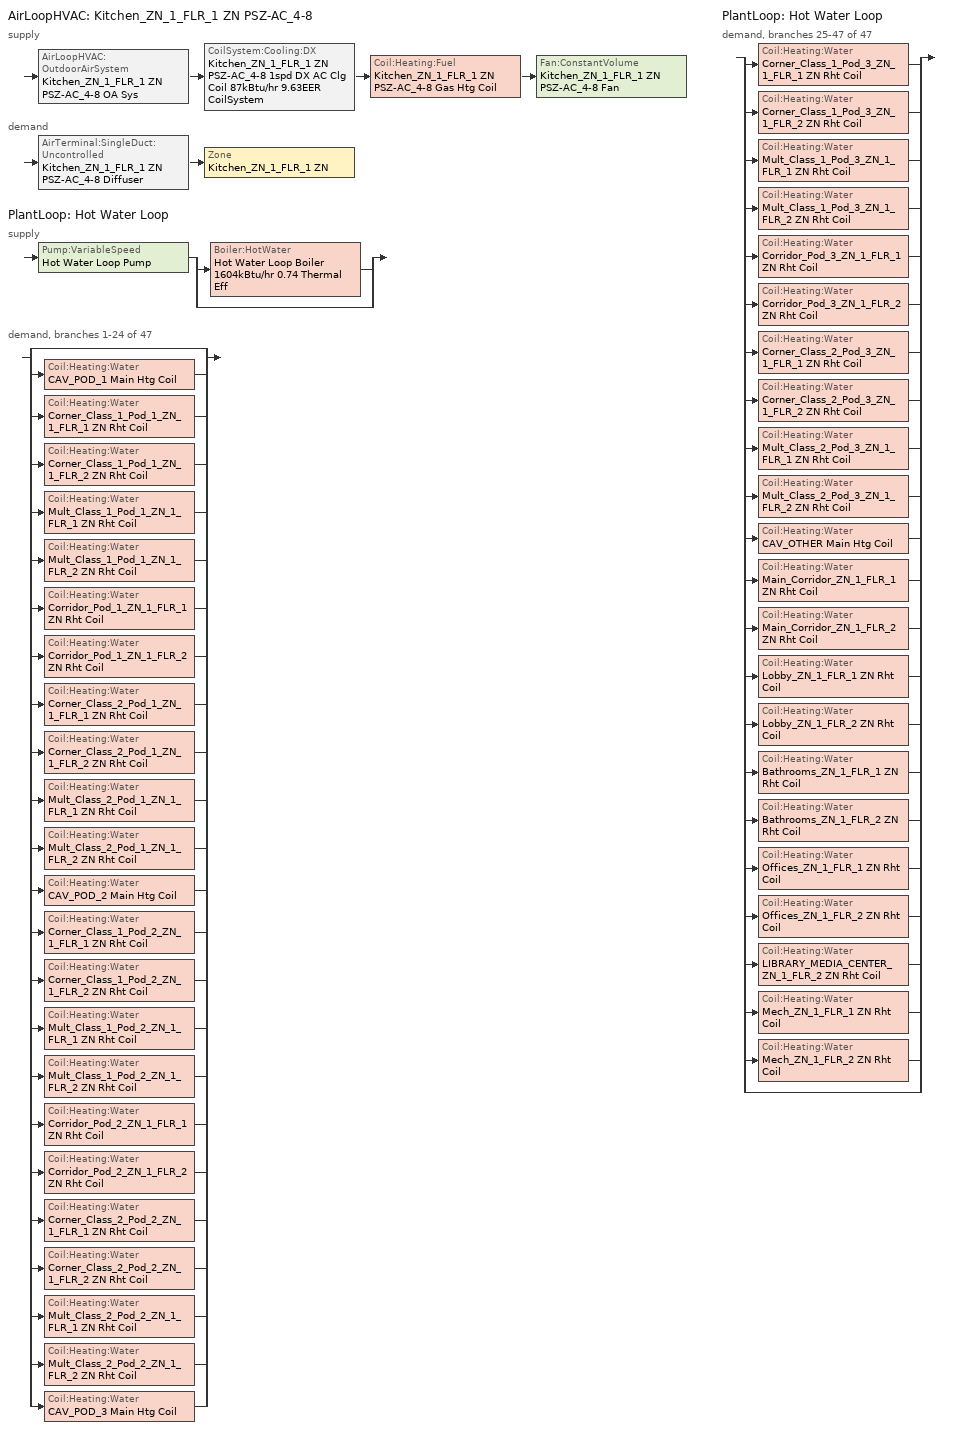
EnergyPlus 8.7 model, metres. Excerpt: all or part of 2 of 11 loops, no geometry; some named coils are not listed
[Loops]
AirLoopHVAC 'Kitchen_ZN_1_FLR_1 ZN PSZ-AC_4-8'
 supply: AirLoopHVAC:OutdoorAirSystem 'Kitchen_ZN_1_FLR_1 ZN PSZ-AC_4-8 OA Sys' > CoilSystem:Cooling:DX 'Kitchen_ZN_1_FLR_1 ZN PSZ-AC_4-8 1spd DX AC Clg Coil 87kBtu/hr 9.63EER CoilSystem' > Coil:Heating:Fuel 'Kitchen_ZN_1_FLR_1 ZN PSZ-AC_4-8 Gas Htg Coil' > Fan:ConstantVolume 'Kitchen_ZN_1_FLR_1 ZN PSZ-AC_4-8 Fan'
 demand: AirTerminal:SingleDuct:Uncontrolled 'Kitchen_ZN_1_FLR_1 ZN PSZ-AC_4-8 Diffuser' > Zone 'Kitchen_ZN_1_FLR_1 ZN'
PlantLoop 'Hot Water Loop'
 supply: Pump:VariableSpeed 'Hot Water Loop Pump' > split
  | Boiler:HotWater 'Hot Water Loop Boiler 1604kBtu/hr 0.74 Thermal Eff'
  | bypass
 demand, branches 1-24 of 47: split
  | bypass
  | Coil:Heating:Water 'CAV_POD_1 Main Htg Coil'
  | Coil:Heating:Water 'Corner_Class_1_Pod_1_ZN_1_FLR_1 ZN Rht Coil'
  | Coil:Heating:Water 'Corner_Class_1_Pod_1_ZN_1_FLR_2 ZN Rht Coil'
  | Coil:Heating:Water 'Mult_Class_1_Pod_1_ZN_1_FLR_1 ZN Rht Coil'
  | Coil:Heating:Water 'Mult_Class_1_Pod_1_ZN_1_FLR_2 ZN Rht Coil'
  | Coil:Heating:Water 'Corridor_Pod_1_ZN_1_FLR_1 ZN Rht Coil'
  | Coil:Heating:Water 'Corridor_Pod_1_ZN_1_FLR_2 ZN Rht Coil'
  | Coil:Heating:Water 'Corner_Class_2_Pod_1_ZN_1_FLR_1 ZN Rht Coil'
  | Coil:Heating:Water 'Corner_Class_2_Pod_1_ZN_1_FLR_2 ZN Rht Coil'
  | Coil:Heating:Water 'Mult_Class_2_Pod_1_ZN_1_FLR_1 ZN Rht Coil'
  | Coil:Heating:Water 'Mult_Class_2_Pod_1_ZN_1_FLR_2 ZN Rht Coil'
  | Coil:Heating:Water 'CAV_POD_2 Main Htg Coil'
  | Coil:Heating:Water 'Corner_Class_1_Pod_2_ZN_1_FLR_1 ZN Rht Coil'
  | Coil:Heating:Water 'Corner_Class_1_Pod_2_ZN_1_FLR_2 ZN Rht Coil'
  | Coil:Heating:Water 'Mult_Class_1_Pod_2_ZN_1_FLR_1 ZN Rht Coil'
  | Coil:Heating:Water 'Mult_Class_1_Pod_2_ZN_1_FLR_2 ZN Rht Coil'
  | Coil:Heating:Water 'Corridor_Pod_2_ZN_1_FLR_1 ZN Rht Coil'
  | Coil:Heating:Water 'Corridor_Pod_2_ZN_1_FLR_2 ZN Rht Coil'
  | Coil:Heating:Water 'Corner_Class_2_Pod_2_ZN_1_FLR_1 ZN Rht Coil'
  | Coil:Heating:Water 'Corner_Class_2_Pod_2_ZN_1_FLR_2 ZN Rht Coil'
  | Coil:Heating:Water 'Mult_Class_2_Pod_2_ZN_1_FLR_1 ZN Rht Coil'
  | Coil:Heating:Water 'Mult_Class_2_Pod_2_ZN_1_FLR_2 ZN Rht Coil'
  | Coil:Heating:Water 'CAV_POD_3 Main Htg Coil'
PlantLoop 'Hot Water Loop'
 demand, branches 25-47 of 47: split
  | Coil:Heating:Water 'Corner_Class_1_Pod_3_ZN_1_FLR_1 ZN Rht Coil'
  | Coil:Heating:Water 'Corner_Class_1_Pod_3_ZN_1_FLR_2 ZN Rht Coil'
  | Coil:Heating:Water 'Mult_Class_1_Pod_3_ZN_1_FLR_1 ZN Rht Coil'
  | Coil:Heating:Water 'Mult_Class_1_Pod_3_ZN_1_FLR_2 ZN Rht Coil'
  | Coil:Heating:Water 'Corridor_Pod_3_ZN_1_FLR_1 ZN Rht Coil'
  | Coil:Heating:Water 'Corridor_Pod_3_ZN_1_FLR_2 ZN Rht Coil'
  | Coil:Heating:Water 'Corner_Class_2_Pod_3_ZN_1_FLR_1 ZN Rht Coil'
  | Coil:Heating:Water 'Corner_Class_2_Pod_3_ZN_1_FLR_2 ZN Rht Coil'
  | Coil:Heating:Water 'Mult_Class_2_Pod_3_ZN_1_FLR_1 ZN Rht Coil'
  | Coil:Heating:Water 'Mult_Class_2_Pod_3_ZN_1_FLR_2 ZN Rht Coil'
  | Coil:Heating:Water 'CAV_OTHER Main Htg Coil'
  | Coil:Heating:Water 'Main_Corridor_ZN_1_FLR_1 ZN Rht Coil'
  | Coil:Heating:Water 'Main_Corridor_ZN_1_FLR_2 ZN Rht Coil'
  | Coil:Heating:Water 'Lobby_ZN_1_FLR_1 ZN Rht Coil'
  | Coil:Heating:Water 'Lobby_ZN_1_FLR_2 ZN Rht Coil'
  | Coil:Heating:Water 'Bathrooms_ZN_1_FLR_1 ZN Rht Coil'
  | Coil:Heating:Water 'Bathrooms_ZN_1_FLR_2 ZN Rht Coil'
  | Coil:Heating:Water 'Offices_ZN_1_FLR_1 ZN Rht Coil'
  | Coil:Heating:Water 'Offices_ZN_1_FLR_2 ZN Rht Coil'
  | Coil:Heating:Water 'LIBRARY_MEDIA_CENTER_ZN_1_FLR_2 ZN Rht Coil'
  | Coil:Heating:Water 'Mech_ZN_1_FLR_1 ZN Rht Coil'
  | Coil:Heating:Water 'Mech_ZN_1_FLR_2 ZN Rht Coil'
  | bypass
[ZoneControl:Thermostat]
Kitchen_ZN_1_FLR_1 ZN Thermostat: Zone or ZoneList=Kitchen_ZN_1_FLR_1 ZN; Control Type Schedule=Kitchen_ZN_1_FLR_1 ZN Thermostat Schedule; Control Object Type 1=ThermostatSetpoint:DualSetpoint; Control Name 1=SecondarySchool Kitchen Thermostat 1
[ThermostatSetpoint:DualSetpoint]
SecondarySchool Kitchen Thermostat 1: Heating Setpoint Temperature Schedule=SecondarySchool HtgSetp BathCorrMechKitchen; Cooling Setpoint Temperature Schedule=SecondarySchool ClgSetp BathCorrMechKitchen
[AirTerminal:SingleDuct:Uncontrolled]
Kitchen_ZN_1_FLR_1 ZN PSZ-AC_4-8 Diffuser: Availability Schedule=Always On Discrete; Maximum Air Flow Rate {m3/s}=AutoSize
[Zone equipment]
Kitchen_ZN_1_FLR_1 ZN: Kitchen_ZN_1_FLR_1 ZN PSZ-AC_4-8 Diffuser, Kitchen_ZN_1_FLR_1 ZN Exhaust Fan
[Sizing:Zone]
Kitchen_ZN_1_FLR_1 ZN: Zone Cooling Design Supply Air Temperature Input Method=SupplyAirTemperature; Zone Cooling Design Supply Air Temperature {C}=12.8; Zone Cooling Design Supply Air Temperature Difference {deltaC}=11.11; Zone Heating Design Supply Air Temperature Input Method=SupplyAirTemperature; Zone Heating Design Supply Air Temperature {C}=40; Zone Heating Design Supply Air Temperature Difference {deltaC}=11.11; Zone Cooling Design Supply Air Humidity Ratio {kgWater/kgDryAir}=0.0085; Zone Heating Design Supply Air Humidity Ratio {kgWater/kgDryAir}=0.008; Design Specification Outdoor Air Object=SecondarySchool Kitchen Ventilation (20.34009108 ft3/min-person; Cooling Design Air Flow Method=DesignDay; Cooling Design Air Flow Rate {m3/s}=0; Cooling Minimum Air Flow per Zone Floor Area {m3/s-m2}=0.000762; Cooling Minimum Air Flow {m3/s}=0; Cooling Minimum Air Flow Fraction=0; Heating Design Air Flow Method=DesignDay; Heating Design Air Flow Rate {m3/s}=0; Heating Maximum Air Flow per Zone Floor Area {m3/s-m2}=0.002032; Heating Maximum Air Flow {m3/s}=0.141576; Heating Maximum Air Flow Fraction=0.3; Design Specification Zone Air Distribution Object=Kitchen_ZN_1_FLR_1 ZN Design Spec Zone Air Dist; Account for Dedicated Outdoor Air System=No
[DesignSpecification:ZoneAirDistribution]
Kitchen_ZN_1_FLR_1 ZN Design Spec Zone Air Dist: Zone Air Distribution Effectiveness in Cooling Mode=1; Zone Air Distribution Effectiveness in Heating Mode=1
[Controller:MechanicalVentilation]
Controller Mechanical Ventilation 4: Availability Schedule=Always On Discrete; Demand Controlled Ventilation=No; System Outdoor Air Method=ZoneSum; Zone Name 1=Kitchen_ZN_1_FLR_1 ZN; Design Specification Outdoor Air Object Name 1=SecondarySchool Kitchen Ventilation (20.34009108 ft3/min-person; Design Specification Zone Air Distribution Object Name 1=Kitchen_ZN_1_FLR_1 ZN Design Spec Zone Air Dist
[DesignSpecification:OutdoorAir]
SecondarySchool Kitchen Ventilation (20.34009108 ft3/min-person: Outdoor Air Method=Sum; Outdoor Air Flow per Person {m3/s-person}=0.00959945; Outdoor Air Flow per Zone Floor Area {m3/s-m2}=0.0023876; Outdoor Air Flow per Zone {m3/s}=0; Outdoor Air Flow Air Changes per Hour {1/hr}=0
[Coil:Heating:Water] Availability Schedule=Always On Discrete; U-Factor Times Area Value {W/K}=Autosize; Maximum Water Flow Rate {m3/s}=Autosize; Performance Input Method=UFactorTimesAreaAndDesignWaterFlowRate; Rated Capacity {W}=Autosize; Rated Inlet Water Temperature {C}=67; Rated Inlet Air Temperature {C}=16.7; Rated Outlet Water Temperature {C}=55.8889; Rated Outlet Air Temperature {C}=50; Rated Ratio for Air and Water Convection=0.5
Bathrooms_ZN_1_FLR_1 ZN Rht Coil; Bathrooms_ZN_1_FLR_2 ZN Rht Coil; Corner_Class_1_Pod_1_ZN_1_FLR_1 ZN Rht Coil; Corner_Class_1_Pod_1_ZN_1_FLR_2 ZN Rht Coil; Corner_Class_1_Pod_2_ZN_1_FLR_1 ZN Rht Coil; Corner_Class_1_Pod_2_ZN_1_FLR_2 ZN Rht Coil; Corner_Class_1_Pod_3_ZN_1_FLR_1 ZN Rht Coil; Corner_Class_1_Pod_3_ZN_1_FLR_2 ZN Rht Coil; Corner_Class_2_Pod_1_ZN_1_FLR_1 ZN Rht Coil; Corner_Class_2_Pod_1_ZN_1_FLR_2 ZN Rht Coil; Corner_Class_2_Pod_2_ZN_1_FLR_1 ZN Rht Coil; Corner_Class_2_Pod_2_ZN_1_FLR_2 ZN Rht Coil; Corner_Class_2_Pod_3_ZN_1_FLR_1 ZN Rht Coil; Corner_Class_2_Pod_3_ZN_1_FLR_2 ZN Rht Coil; Corridor_Pod_1_ZN_1_FLR_1 ZN Rht Coil; Corridor_Pod_1_ZN_1_FLR_2 ZN Rht Coil; Corridor_Pod_2_ZN_1_FLR_1 ZN Rht Coil; Corridor_Pod_2_ZN_1_FLR_2 ZN Rht Coil; Corridor_Pod_3_ZN_1_FLR_1 ZN Rht Coil; Corridor_Pod_3_ZN_1_FLR_2 ZN Rht Coil; LIBRARY_MEDIA_CENTER_ZN_1_FLR_2 ZN Rht Coil; Lobby_ZN_1_FLR_1 ZN Rht Coil; Lobby_ZN_1_FLR_2 ZN Rht Coil; Main_Corridor_ZN_1_FLR_1 ZN Rht Coil; Main_Corridor_ZN_1_FLR_2 ZN Rht Coil; Mech_ZN_1_FLR_1 ZN Rht Coil; Mech_ZN_1_FLR_2 ZN Rht Coil; Mult_Class_1_Pod_1_ZN_1_FLR_1 ZN Rht Coil; Mult_Class_1_Pod_1_ZN_1_FLR_2 ZN Rht Coil; Mult_Class_1_Pod_2_ZN_1_FLR_1 ZN Rht Coil; Mult_Class_1_Pod_2_ZN_1_FLR_2 ZN Rht Coil; Mult_Class_1_Pod_3_ZN_1_FLR_1 ZN Rht Coil; Mult_Class_1_Pod_3_ZN_1_FLR_2 ZN Rht Coil; Mult_Class_2_Pod_1_ZN_1_FLR_1 ZN Rht Coil; Mult_Class_2_Pod_1_ZN_1_FLR_2 ZN Rht Coil; Mult_Class_2_Pod_2_ZN_1_FLR_1 ZN Rht Coil; Mult_Class_2_Pod_2_ZN_1_FLR_2 ZN Rht Coil; Mult_Class_2_Pod_3_ZN_1_FLR_1 ZN Rht Coil; Mult_Class_2_Pod_3_ZN_1_FLR_2 ZN Rht Coil; Offices_ZN_1_FLR_1 ZN Rht Coil; Offices_ZN_1_FLR_2 ZN Rht Coil
[Fan:ZoneExhaust]
Kitchen_ZN_1_FLR_1 ZN Exhaust Fan: Availability Schedule=SchoolSecondary Kitchen_Exhaust_SCH; Fan Total Efficiency=0.0660786; Pressure Rise {Pa}=124.544; Maximum Flow Rate {m3/s}=2.54852; Flow Fraction Schedule=SchoolSecondary Kitchen_Exhaust_SCH_DCV; System Availability Manager Coupling Mode=Decoupled; Balanced Exhaust Fraction Schedule=SchoolSecondary Kitchen Exhaust Fan Balanced Exhaust Fraction Schedule
[AirLoopHVAC]
Kitchen_ZN_1_FLR_1 ZN PSZ-AC_4-8: Design Supply Air Flow Rate {m3/s}=AutoSize
[Sizing:System]
Kitchen_ZN_1_FLR_1 ZN PSZ-AC_4-8: Type of Load to Size On=Sensible; Design Outdoor Air Flow Rate {m3/s}=Autosize; Central Heating Maximum System Air Flow Ratio=1; Preheat Design Temperature {C}=7; Preheat Design Humidity Ratio {kgWater/kgDryAir}=0.008; Precool Design Temperature {C}=12.8; Precool Design Humidity Ratio {kgWater/kgDryAir}=0.008; Central Cooling Design Supply Air Temperature {C}=12.8; Central Heating Design Supply Air Temperature {C}=40; Type of Zone Sum to Use=Coincident; 100% Outdoor Air in Cooling=No; 100% Outdoor Air in Heating=No; Central Cooling Design Supply Air Humidity Ratio {kgWater/kgDryAir}=0.0085; Central Heating Design Supply Air Humidity Ratio {kgWater/kgDryAir}=0.008; Cooling Supply Air Flow Rate Method=DesignDay; Cooling Supply Air Flow Rate {m3/s}=0; Cooling Supply Air Flow Rate Per Floor Area {m3/s-m2}=0.00996765; Cooling Fraction of Autosized Cooling Supply Air Flow Rate=1; Cooling Supply Air Flow Rate Per Unit Cooling Capacity {m3/s-W}=3.94755e-05; Heating Supply Air Flow Rate Method=DesignDay; Heating Supply Air Flow Rate {m3/s}=0; Heating Supply Air Flow Rate Per Floor Area {m3/s-m2}=0.00996765; Heating Fraction of Autosized Heating Supply Air Flow Rate=1; Heating Fraction of Autosized Cooling Supply Air Flow Rate=1; Heating Supply Air Flow Rate Per Unit Heating Capacity {m3/s-W}=3.15882e-05; System Outdoor Air Method=ZoneSum; Zone Maximum Outdoor Air Fraction=1; Cooling Design Capacity Method=CoolingDesignCapacity; Cooling Design Capacity {W}=Autosize; Cooling Design Capacity Per Floor Area {W/m2}=234.7; Fraction of Autosized Cooling Design Capacity=1; Heating Design Capacity Method=HeatingDesignCapacity; Heating Design Capacity {W}=Autosize; Heating Design Capacity Per Floor Area {W/m2}=157; Fraction of Autosized Heating Design Capacity=1; Central Cooling Capacity Control Method=OnOff
[Controller:OutdoorAir]
Kitchen_ZN_1_FLR_1 ZN PSZ-AC_4-8 OA Sys Controller: Minimum Outdoor Air Flow Rate {m3/s}=0; Maximum Outdoor Air Flow Rate {m3/s}=Autosize; Economizer Control Type=NoEconomizer; Economizer Control Action Type=ModulateFlow; Economizer Maximum Limit Dry-Bulb Temperature {C}=28; Economizer Maximum Limit Enthalpy {J/kg}=64000; Economizer Minimum Limit Dry-Bulb Temperature {C}=-100; Lockout Type=LockoutWithCompressor; Minimum Limit Type=FixedMinimum; Minimum Outdoor Air Schedule=Always On Discrete; Mechanical Ventilation Controller=Controller Mechanical Ventilation 4; High Humidity Control=No; Control High Indoor Humidity Based on Outdoor Humidity Ratio=Yes; Heat Recovery Bypass Control Type=BypassWhenOAFlowGreaterThanMinimum
[SetpointManager:MixedAir] Control Variable=Temperature
Node 352 OS Default SPM; Node 351 OS Default SPM; Node 350 OS Default SPM
[CoilSystem:Cooling:DX]
Kitchen_ZN_1_FLR_1 ZN PSZ-AC_4-8 1spd DX AC Clg Coil 87kBtu/hr 9.63EER CoilSystem: Availability Schedule=Always On Discrete; Cooling Coil=Kitchen_ZN_1_FLR_1 ZN PSZ-AC_4-8 1spd DX AC Clg Coil 87kBtu/hr 9.63EER
[Coil:Cooling:DX:SingleSpeed]
Kitchen_ZN_1_FLR_1 ZN PSZ-AC_4-8 1spd DX AC Clg Coil 87kBtu/hr 9.63EER: Availability Schedule=Always On Discrete; Gross Rated Total Cooling Capacity {W}=Autosize; Gross Rated Sensible Heat Ratio=Autosize; Gross Rated Cooling COP {W/W}=3.32034; Rated Air Flow Rate {m3/s}=Autosize; Rated Evaporator Fan Power Per Volume Flow Rate {W/(m3/s)}=773.3; Total Cooling Capacity Function of Temperature Curve=DOE Ref DX Clg Coil Cool-Cap-fT 12; Total Cooling Capacity Function of Flow Fraction Curve=DOE Ref DX Clg Coil Cool-CAP-fFlow 8; Energy Input Ratio Function of Temperature Curve=DOE Ref DX Clg Coil Cool-EIR-fT 12; Energy Input Ratio Function of Flow Fraction Curve=DOE Ref DX Clg Coil Cool-EIR-fFlow 8; Part Load Fraction Correlation Curve=DOE Ref DX Clg Coil Cool-PLF-fPLR 8; Condenser Type=AirCooled; Evaporative Condenser Effectiveness=0; Crankcase Heater Capacity {W}=0; Maximum Outdoor Dry-Bulb Temperature for Crankcase Heater Operation {C}=0; Basin Heater Capacity {W/K}=0; Basin Heater Setpoint Temperature {C}=10
[Coil:Heating:Fuel]
Kitchen_ZN_1_FLR_1 ZN PSZ-AC_4-8 Gas Htg Coil: Availability Schedule=Always On Discrete; Fuel Type=NaturalGas; Burner Efficiency=0.78; Nominal Capacity {W}=AutoSize; Parasitic Electric Load {W}=0; Parasitic Fuel Load {W}=0
[Fan:ConstantVolume]
Kitchen_ZN_1_FLR_1 ZN PSZ-AC_4-8 Fan: Availability Schedule=SecondarySchool PSZ-AC Operation; Fan Total Efficiency=0.546; Pressure Rise {Pa}=622.722; Maximum Flow Rate {m3/s}=AutoSize; Motor Efficiency=0.84; Motor In Airstream Fraction=1
[SetpointManager:SingleZone:Reheat]
Setpoint Manager Single Zone Reheat 4: Control Variable=Temperature; Minimum Supply Air Temperature {C}=10; Maximum Supply Air Temperature {C}=50; Control Zone=Kitchen_ZN_1_FLR_1 ZN
[SetpointManager:Scheduled]
Hot water loop setpoint manager: Control Variable=Temperature; Schedule=Hot Water Loop Temp - 180F
[PlantLoop]
Hot Water Loop: Fluid Type=Water; Plant Equipment Operation Scheme=Hot Water Loop Operation Schemes; Maximum Loop Temperature {C}=100; Minimum Loop Temperature {C}=10; Maximum Loop Flow Rate {m3/s}=Autosize; Minimum Loop Flow Rate {m3/s}=0; Plant Loop Volume {m3}=Autocalculate; Load Distribution Scheme=Optimal; Plant Loop Demand Calculation Scheme=SingleSetpoint
[Sizing:Plant]
Hot Water Loop: Loop Type=Heating; Design Loop Exit Temperature {C}=82.2222; Loop Design Temperature Difference {deltaC}=11.1111; Sizing Option=NonCoincident; Zone Timesteps in Averaging Window=1; Coincident Sizing Factor Mode=None
[Pump:VariableSpeed]
Hot Water Loop Pump: Design Maximum Flow Rate {m3/s}=Autosize; Design Pump Head {Pa}=179344; Design Power Consumption {W}=Autosize; Motor Efficiency=0.875; Fraction of Motor Inefficiencies to Fluid Stream=0; Coefficient 1 of the Part Load Performance Curve=0; Coefficient 2 of the Part Load Performance Curve=1; Coefficient 3 of the Part Load Performance Curve=0; Coefficient 4 of the Part Load Performance Curve=0; Design Minimum Flow Rate {m3/s}=0; Pump Control Type=Intermittent
[Boiler:HotWater]
Hot Water Loop Boiler 1604kBtu/hr 0.74 Thermal Eff: Fuel Type=NaturalGas; Nominal Capacity {W}=Autosize; Nominal Thermal Efficiency=0.74; Efficiency Curve Temperature Evaluation Variable=LeavingBoiler; Normalized Boiler Efficiency Curve=Boiler Constant Efficiency Curve; Design Water Outlet Temperature {C}=82.2222; Design Water Flow Rate {m3/s}=Autosize; Minimum Part Load Ratio=0; Maximum Part Load Ratio=1.2; Optimum Part Load Ratio=1; Water Outlet Upper Temperature Limit {C}=95; Boiler Flow Mode=LeavingSetpointModulated; Parasitic Electric Load {W}=0; Sizing Factor=1
[PlantEquipmentOperationSchemes]
Hot Water Loop Operation Schemes: Control Scheme Object Type 1=PlantEquipmentOperation:HeatingLoad; Control Scheme Name 1=Hot Water Loop Heating Operation Scheme; Control Scheme Schedule Name 1=Always On Discrete
[PlantEquipmentOperation:HeatingLoad]
Hot Water Loop Heating Operation Scheme: Load Range Lower Limit 1 {W}=0; Load Range Upper Limit 1 {W}=1000000000; Range Equipment List Name 1=Hot Water Loop Heating Equipment List
[PlantEquipmentList]
Hot Water Loop Heating Equipment List: Boiler:HotWater, Hot Water Loop Boiler 1604kBtu/hr 0.74 Thermal Eff
[Refrigeration:System] Minimum Condensing Temperature {C}=21; Refrigeration System Working Fluid Type=R404a; Suction Temperature Control Type=ConstantSuctionTemperature; Sum UA Suction Piping {W/K}=0; Suction Piping Zone=Kitchen_ZN_1_FLR_1 ZN; Number of Compressor Stages=1; Intercooler Type=None; Shell-and-Coil Intercooler Effectiveness=0.8
Name | Refrigerated Case or Walkin or CaseAndWalkInList | Refrigeration Condenser | Compressor or CompressorList
Refrigeration System 1 | Refrigeration System 1 Case and Walkin List | Refrigeration Condenser Air Cooled 1 | Refrigeration System 1 Compressor List
Refrigeration System 2 | Refrigeration System 2 Case and Walkin List | Refrigeration Condenser Air Cooled 2 | Refrigeration System 2 Compressor List
[Refrigeration:CaseAndWalkInList]
Name | Case or WalkIn Name 1
Refrigeration System 1 Case and Walkin List | Kitchen_ZN_1_FLR_1 ZN Walkin Freezer
Refrigeration System 2 Case and Walkin List | Kitchen_ZN_1_FLR_1 ZN Display Case
[Refrigeration:Case] Availability Schedule=Always On Discrete; Zone=Kitchen_ZN_1_FLR_1 ZN; Rated Ambient Temperature {C}=23.8889; Rated Ambient Relative Humidity {percent}=55; Rated Total Cooling Capacity per Unit Length {W/m}=734; Case Length {m}=7.32; Latent Case Credit Curve Type=CaseTemperatureMethod; Standard Case Lighting Power per Unit Length {W/m}=33; Case Lighting Schedule=SchoolSecondary BLDG_LIGHT_SCH; Fraction of Lighting Energy to Case=1; Case Anti-Sweat Heater Power per Unit Length {W/m}=0; Minimum Anti-Sweat Heater Power per Unit Length {W/m}=0; Anti-Sweat Heater Control Type=None; Humidity at Zero Anti-Sweat Heater Energy {percent}=0; Case Height {m}=0; Defrost Energy Correction Curve Type=None; Refrigerated Case Restocking Schedule=SchoolSecondary Kitchen_ZN_1_FLR_1_Case:1_WALKINFREEZER_WalkInStockingSched; Average Refrigerant Charge Inventory {kg/m}=0
Name | Rated Latent Heat Ratio | Rated Runtime Fraction | Case Operating Temperature {C} | Latent Case Credit Curve | Standard Case Fan Power per Unit Length {W/m} | Operating Case Fan Power per Unit Length {W/m} | Fraction of Anti-Sweat Heater Energy to Case | Case Defrost Power per Unit Length {W/m} | Case Defrost Type | Case Defrost Schedule | Case Defrost Drip-Down Schedule | Under Case HVAC Return Air Fraction | Case Credit Fraction Schedule
Kitchen_ZN_1_FLR_1 ZN Walkin Freezer | 0.1 | 0.4 | -23 | Single Shelf Horizontal Latent Energy Multiplier_Pre2004 | 68.3 | 68.3 | 0 | 410 | Electric | Refrigeration Defrost Schedule | Refrigeration Defrost DripDown Schedule | 0 | Refrigeration Case Credit Schedule
Kitchen_ZN_1_FLR_1 ZN Display Case | 0.08 | 0.85 | 2 | Multi Shelf Vertical Latent Energy Multiplier | 55 | 55 | 0.2 | 0 | OffCycle | Refrigeration Defrost Schedule 1 |  | 0.05
[Refrigeration:Condenser:AirCooled] Rated Subcooling Temperature Difference {deltaC}=0; Condenser Fan Speed Control Type=VariableSpeed; Rated Fan Power {W}=750; Condenser Refrigerant Operating Charge Inventory {kg}=0; Condensate Receiver Refrigerant Inventory {kg}=0; Condensate Piping Refrigerant Inventory {kg}=0
Name | Rated Effective Total Heat Rejection Rate Curve
Refrigeration Condenser Air Cooled 1 | Refrigeration Condenser Air Cooled HR Curve
Refrigeration Condenser Air Cooled 2 | Refrigeration Condenser Air Cooled HR Curve 1
[Refrigeration:CompressorList]
Name | Refrigeration Compressor Name 1
Refrigeration System 1 Compressor List | Refrigeration Compressor 1
Refrigeration System 2 Compressor List | Refrigeration Compressor 2
[Schedule:Compact]
Kitchen_ZN_1_FLR_1 ZN Thermostat Schedule: Through: 12/31, For: AllDays, Until: 24:00, 4
[Schedule:Day:Interval]
Schedule Day 71: No, 24:00, 16
SecondarySchool HtgSetp BathCorrMechKitchen Default: No, 07:00, 16.0446, 22:00, 21.0585, 24:00, 16.0446
Schedule Day 72: No, 08:00, 16, 13:00, 21, 24:00, 16
SecondarySchool HtgSetp BathCorrMechKitchen Summer Design Day: No, 24:00, 16.0446
SecondarySchool HtgSetp BathCorrMechKitchen Winter Design Day: No, 24:00, 21.0585
Schedule Day 75: No, 24:00, 27
SecondarySchool ClgSetp BathCorrMechKitchen Default: No, 07:00, 26.8537, 22:00, 23.87, 24:00, 26.8537
Schedule Day 76: No, 08:00, 27, 13:00, 24, 24:00, 27
SecondarySchool ClgSetp BathCorrMechKitchen Summer Design Day: No, 24:00, 23.87
SecondarySchool ClgSetp BathCorrMechKitchen Winter Design Day: No, 24:00, 26.8537
SchoolSecondary Kitchen_Exhaust_SCH Wknd Day; SchoolSecondary Kitchen_Exhaust_SCH Wknd Day 1; SchoolSecondary Kitchen_Exhaust_SCH Default; SchoolSecondary Kitchen Exhaust Fan Balanced Exhaust Fraction Schedule Wknd Day; SchoolSecondary Kitchen Exhaust Fan Balanced Exhaust Fraction Schedule Wknd Day 1; SchoolSecondary Kitchen Exhaust Fan Balanced Exhaust Fraction Schedule Default; Schedule Day 67: No, 24:00, 0
SchoolSecondary Kitchen_Exhaust_SCH Wkdy Day: No, 08:00, 0, 17:00, 1, 24:00, 0
SchoolSecondary Kitchen_Exhaust_SCH Wkdy Day 1; SchoolSecondary Kitchen_Exhaust_SCH Wkdy Day 2; SchoolSecondary Kitchen_Exhaust_SCH Summer Design Day; SchoolSecondary Kitchen_Exhaust_SCH Winter Design Day: No, 08:00, 0, 21:00, 1, 24:00, 0
SchoolSecondary Kitchen_Exhaust_SCH_DCV Default; SchoolSecondary Kitchen_Exhaust_SCH_DCV Summer Design Day; SchoolSecondary Kitchen_Exhaust_SCH_DCV Winter Design Day: No, 24:00, 1
SchoolSecondary Kitchen Exhaust Fan Balanced Exhaust Fraction Schedule Wkdy Day: No, 08:00, 0, 17:00, 0.746296, 24:00, 0
SchoolSecondary Kitchen Exhaust Fan Balanced Exhaust Fraction Schedule Wkdy Day 1; SchoolSecondary Kitchen Exhaust Fan Balanced Exhaust Fraction Schedule Wkdy Day 2; SchoolSecondary Kitchen Exhaust Fan Balanced Exhaust Fraction Schedule Summer Design Day; SchoolSecondary Kitchen Exhaust Fan Balanced Exhaust Fraction Schedule Winter Design Day: No, 08:00, 0, 21:00, 0.746296, 24:00, 0
Hot Water Loop Temp - 180F Default: No, 24:00, 82.2222
Refrigeration Case Credit Schedule Default: No, 07:00, 0.2, 21:00, 0.4, 24:00, 0.2
Refrigeration Defrost DripDown Schedule Default: No, 11:00, 0, 11:30, 1, 23:00, 0, 23:30, 1, 24:00, 0
Refrigeration Defrost Schedule Default: No, 11:00, 0, 11:20, 1, 23:00, 0, 23:20, 1, 24:00, 0
Refrigeration Defrost Schedule Default 1: No, 23:20, 0, 24:00, 0
Schedule Day 79; SchoolSecondary BLDG_LIGHT_SCH Winter Design Day: No, 24:00, 0.05
Schedule Day 80: No, 08:00, 0.05, 13:00, 0.15, 24:00, 0.05
SchoolSecondary BLDG_LIGHT_SCH Default: No, 07:00, 0.05, 08:00, 0.3, 09:00, 0.85, 12:00, 0.95, 15:00, 0.8, 16:00, 0.7, 18:00, 0.5, 21:00, 0.35, 22:00, 0.3, 24:00, 0.05
SchoolSecondary BLDG_LIGHT_SCH Summer Design Day: No, 07:00, 0.05, 08:00, 0.3, 09:00, 0.85, 12:00, 0.95, 15:00, 0.8, 16:00, 0.7, 18:00, 0.6, 21:00, 0.35, 22:00, 0.3, 24:00, 0.05
SchoolSecondary Kitchen_ZN_1_FLR_1_Case:1_WALKINFREEZER_WalkInStockingSched Default: No, 04:00, 0, 05:00, 725, 06:00, 417, 07:00, 290, 24:00, 0
SchoolSecondary Kitchen_ZN_1_FLR_1_Case:1_WALKINFREEZER_WalkInStockingSched Summer Design Day; SchoolSecondary Kitchen_ZN_1_FLR_1_Case:1_WALKINFREEZER_WalkInStockingSched Winter Design Day; SchoolSecondary Kitchen_ZN_1_FLR_1_Case:1_WALKINFREEZER_WalkInStockingSched WntrDsn|SmrDsn|Wknd|Mon|Wed|Thu Day: No, 04:00, 0, 05:00, 125, 06:00, 117, 07:00, 90, 19:00, 0, 20:00, 125, 21:00, 117, 22:00, 90, 24:00, 0
SecondarySchool PSZ-AC Operation Default; SecondarySchool PSZ-AC Operation Summer Design Day: No, 07:00, 0, 22:00, 1, 24:00, 0
SecondarySchool PSZ-AC Operation Sat|Sun Day; SecondarySchool PSZ-AC Operation Winter Design Day: No, 08:00, 0, 13:00, 1, 24:00, 0
[Schedule:Week:Daily]
Schedule:Week:Daily {9e25b033-6bdd-4449-b72e-fc536ff700b0}: Schedule Day 71, SecondarySchool HtgSetp BathCorrMechKitchen Default, SecondarySchool HtgSetp BathCorrMechKitchen Default, SecondarySchool HtgSetp BathCorrMechKitchen Default, SecondarySchool HtgSetp BathCorrMechKitchen Default, SecondarySchool HtgSetp BathCorrMechKitchen Default, Schedule Day 72, SecondarySchool HtgSetp BathCorrMechKitchen Default, SecondarySchool HtgSetp BathCorrMechKitchen Summer Design Day, SecondarySchool HtgSetp BathCorrMechKitchen Winter Design Day, SecondarySchool HtgSetp BathCorrMechKitchen Default, SecondarySchool HtgSetp BathCorrMechKitchen Default
Schedule:Week:Daily {8d67d698-132f-4a3b-8ee9-aa2d439db6a5}: Schedule Day 75, SecondarySchool ClgSetp BathCorrMechKitchen Default, SecondarySchool ClgSetp BathCorrMechKitchen Default, SecondarySchool ClgSetp BathCorrMechKitchen Default, SecondarySchool ClgSetp BathCorrMechKitchen Default, SecondarySchool ClgSetp BathCorrMechKitchen Default, Schedule Day 76, SecondarySchool ClgSetp BathCorrMechKitchen Default, SecondarySchool ClgSetp BathCorrMechKitchen Summer Design Day, SecondarySchool ClgSetp BathCorrMechKitchen Winter Design Day, SecondarySchool ClgSetp BathCorrMechKitchen Default, SecondarySchool ClgSetp BathCorrMechKitchen Default
Schedule:Week:Daily {48812181-656a-4552-8271-ad5bb2e53b4d}: SchoolSecondary Kitchen_Exhaust_SCH Wknd Day, SchoolSecondary Kitchen_Exhaust_SCH Wkdy Day, SchoolSecondary Kitchen_Exhaust_SCH Wkdy Day, SchoolSecondary Kitchen_Exhaust_SCH Wkdy Day, SchoolSecondary Kitchen_Exhaust_SCH Wkdy Day, SchoolSecondary Kitchen_Exhaust_SCH Wkdy Day, SchoolSecondary Kitchen_Exhaust_SCH Wknd Day, SchoolSecondary Kitchen_Exhaust_SCH Default, SchoolSecondary Kitchen_Exhaust_SCH Summer Design Day, SchoolSecondary Kitchen_Exhaust_SCH Winter Design Day, SchoolSecondary Kitchen_Exhaust_SCH Default, SchoolSecondary Kitchen_Exhaust_SCH Default
Schedule:Week:Daily {d91c851f-c131-4b8c-a135-28f3c672025b}: SchoolSecondary Kitchen_Exhaust_SCH Wknd Day, SchoolSecondary Kitchen_Exhaust_SCH Wkdy Day, SchoolSecondary Kitchen_Exhaust_SCH Wkdy Day, SchoolSecondary Kitchen_Exhaust_SCH Wkdy Day, SchoolSecondary Kitchen_Exhaust_SCH Wkdy Day, SchoolSecondary Kitchen_Exhaust_SCH Wkdy Day, SchoolSecondary Kitchen_Exhaust_SCH Wknd Day 1, SchoolSecondary Kitchen_Exhaust_SCH Default, SchoolSecondary Kitchen_Exhaust_SCH Summer Design Day, SchoolSecondary Kitchen_Exhaust_SCH Winter Design Day, SchoolSecondary Kitchen_Exhaust_SCH Default, SchoolSecondary Kitchen_Exhaust_SCH Default
Schedule:Week:Daily {7f264acc-73c8-409a-a070-a1ffc3e5cb80}: SchoolSecondary Kitchen_Exhaust_SCH Wknd Day 1, SchoolSecondary Kitchen_Exhaust_SCH Wkdy Day 1, SchoolSecondary Kitchen_Exhaust_SCH Wkdy Day 1, SchoolSecondary Kitchen_Exhaust_SCH Wkdy Day 1, SchoolSecondary Kitchen_Exhaust_SCH Wkdy Day 1, SchoolSecondary Kitchen_Exhaust_SCH Wkdy Day 1, SchoolSecondary Kitchen_Exhaust_SCH Wknd Day 1, SchoolSecondary Kitchen_Exhaust_SCH Default, SchoolSecondary Kitchen_Exhaust_SCH Summer Design Day, SchoolSecondary Kitchen_Exhaust_SCH Winter Design Day, SchoolSecondary Kitchen_Exhaust_SCH Default, SchoolSecondary Kitchen_Exhaust_SCH Default
Schedule:Week:Daily {24eddbe2-3e75-48c0-b9ee-80084fdba9c0}: SchoolSecondary Kitchen_Exhaust_SCH Wknd Day 1, SchoolSecondary Kitchen_Exhaust_SCH Wkdy Day 1, SchoolSecondary Kitchen_Exhaust_SCH Wkdy Day 1, SchoolSecondary Kitchen_Exhaust_SCH Wkdy Day 1, SchoolSecondary Kitchen_Exhaust_SCH Wkdy Day 1, SchoolSecondary Kitchen_Exhaust_SCH Wkdy Day 2, SchoolSecondary Kitchen_Exhaust_SCH Default, SchoolSecondary Kitchen_Exhaust_SCH Default, SchoolSecondary Kitchen_Exhaust_SCH Summer Design Day, SchoolSecondary Kitchen_Exhaust_SCH Winter Design Day, SchoolSecondary Kitchen_Exhaust_SCH Default, SchoolSecondary Kitchen_Exhaust_SCH Default
Schedule:Week:Daily {5cd4bd54-a0a5-448e-91bc-86ab28a8e2bf}: SchoolSecondary Kitchen_Exhaust_SCH Default, SchoolSecondary Kitchen_Exhaust_SCH Wkdy Day 2, SchoolSecondary Kitchen_Exhaust_SCH Wkdy Day 2, SchoolSecondary Kitchen_Exhaust_SCH Wkdy Day 2, SchoolSecondary Kitchen_Exhaust_SCH Wkdy Day 2, SchoolSecondary Kitchen_Exhaust_SCH Wkdy Day 2, SchoolSecondary Kitchen_Exhaust_SCH Default, SchoolSecondary Kitchen_Exhaust_SCH Default, SchoolSecondary Kitchen_Exhaust_SCH Summer Design Day, SchoolSecondary Kitchen_Exhaust_SCH Winter Design Day, SchoolSecondary Kitchen_Exhaust_SCH Default, SchoolSecondary Kitchen_Exhaust_SCH Default
Schedule:Week:Daily {46cf9537-fdb4-4e1d-9272-6f3c69214432}: SchoolSecondary Kitchen_Exhaust_SCH_DCV Default, SchoolSecondary Kitchen_Exhaust_SCH_DCV Default, SchoolSecondary Kitchen_Exhaust_SCH_DCV Default, SchoolSecondary Kitchen_Exhaust_SCH_DCV Default, SchoolSecondary Kitchen_Exhaust_SCH_DCV Default, SchoolSecondary Kitchen_Exhaust_SCH_DCV Default, SchoolSecondary Kitchen_Exhaust_SCH_DCV Default, SchoolSecondary Kitchen_Exhaust_SCH_DCV Default, SchoolSecondary Kitchen_Exhaust_SCH_DCV Summer Design Day, SchoolSecondary Kitchen_Exhaust_SCH_DCV Winter Design Day, SchoolSecondary Kitchen_Exhaust_SCH_DCV Default, SchoolSecondary Kitchen_Exhaust_SCH_DCV Default
Schedule:Week:Daily {7bf4efdf-ce58-4b57-8268-98d7d6ce78cb}: SchoolSecondary Kitchen Exhaust Fan Balanced Exhaust Fraction Schedule Wknd Day, SchoolSecondary Kitchen Exhaust Fan Balanced Exhaust Fraction Schedule Wkdy Day, SchoolSecondary Kitchen Exhaust Fan Balanced Exhaust Fraction Schedule Wkdy Day, SchoolSecondary Kitchen Exhaust Fan Balanced Exhaust Fraction Schedule Wkdy Day, SchoolSecondary Kitchen Exhaust Fan Balanced Exhaust Fraction Schedule Wkdy Day, SchoolSecondary Kitchen Exhaust Fan Balanced Exhaust Fraction Schedule Wkdy Day, SchoolSecondary Kitchen Exhaust Fan Balanced Exhaust Fraction Schedule Wknd Day, SchoolSecondary Kitchen Exhaust Fan Balanced Exhaust Fraction Schedule Default, SchoolSecondary Kitchen Exhaust Fan Balanced Exhaust Fraction Schedule Summer Design Day, SchoolSecondary Kitchen Exhaust Fan Balanced Exhaust Fraction Schedule Winter Design Day, SchoolSecondary Kitchen Exhaust Fan Balanced Exhaust Fraction Schedule Default, SchoolSecondary Kitchen Exhaust Fan Balanced Exhaust Fraction Schedule Default
Schedule:Week:Daily {13e252b8-2670-4bf6-92b1-b2b0486398ef}: SchoolSecondary Kitchen Exhaust Fan Balanced Exhaust Fraction Schedule Wknd Day, SchoolSecondary Kitchen Exhaust Fan Balanced Exhaust Fraction Schedule Wkdy Day, SchoolSecondary Kitchen Exhaust Fan Balanced Exhaust Fraction Schedule Wkdy Day, SchoolSecondary Kitchen Exhaust Fan Balanced Exhaust Fraction Schedule Wkdy Day, SchoolSecondary Kitchen Exhaust Fan Balanced Exhaust Fraction Schedule Wkdy Day, SchoolSecondary Kitchen Exhaust Fan Balanced Exhaust Fraction Schedule Wkdy Day, SchoolSecondary Kitchen Exhaust Fan Balanced Exhaust Fraction Schedule Wknd Day 1, SchoolSecondary Kitchen Exhaust Fan Balanced Exhaust Fraction Schedule Default, SchoolSecondary Kitchen Exhaust Fan Balanced Exhaust Fraction Schedule Summer Design Day, SchoolSecondary Kitchen Exhaust Fan Balanced Exhaust Fraction Schedule Winter Design Day, SchoolSecondary Kitchen Exhaust Fan Balanced Exhaust Fraction Schedule Default, SchoolSecondary Kitchen Exhaust Fan Balanced Exhaust Fraction Schedule Default
Schedule:Week:Daily {ef7d4c99-8a6e-4ff6-bd7e-2e0351f2452f}: SchoolSecondary Kitchen Exhaust Fan Balanced Exhaust Fraction Schedule Wknd Day 1, SchoolSecondary Kitchen Exhaust Fan Balanced Exhaust Fraction Schedule Wkdy Day 1, SchoolSecondary Kitchen Exhaust Fan Balanced Exhaust Fraction Schedule Wkdy Day 1, SchoolSecondary Kitchen Exhaust Fan Balanced Exhaust Fraction Schedule Wkdy Day 1, SchoolSecondary Kitchen Exhaust Fan Balanced Exhaust Fraction Schedule Wkdy Day 1, SchoolSecondary Kitchen Exhaust Fan Balanced Exhaust Fraction Schedule Wkdy Day 1, SchoolSecondary Kitchen Exhaust Fan Balanced Exhaust Fraction Schedule Wknd Day 1, SchoolSecondary Kitchen Exhaust Fan Balanced Exhaust Fraction Schedule Default, SchoolSecondary Kitchen Exhaust Fan Balanced Exhaust Fraction Schedule Summer Design Day, SchoolSecondary Kitchen Exhaust Fan Balanced Exhaust Fraction Schedule Winter Design Day, SchoolSecondary Kitchen Exhaust Fan Balanced Exhaust Fraction Schedule Default, SchoolSecondary Kitchen Exhaust Fan Balanced Exhaust Fraction Schedule Default
Schedule:Week:Daily {d327cc05-3f0b-4d28-83a9-fd7091e238d5}: SchoolSecondary Kitchen Exhaust Fan Balanced Exhaust Fraction Schedule Wknd Day 1, SchoolSecondary Kitchen Exhaust Fan Balanced Exhaust Fraction Schedule Wkdy Day 1, SchoolSecondary Kitchen Exhaust Fan Balanced Exhaust Fraction Schedule Wkdy Day 1, SchoolSecondary Kitchen Exhaust Fan Balanced Exhaust Fraction Schedule Wkdy Day 1, SchoolSecondary Kitchen Exhaust Fan Balanced Exhaust Fraction Schedule Wkdy Day 1, SchoolSecondary Kitchen Exhaust Fan Balanced Exhaust Fraction Schedule Wkdy Day 2, SchoolSecondary Kitchen Exhaust Fan Balanced Exhaust Fraction Schedule Default, SchoolSecondary Kitchen Exhaust Fan Balanced Exhaust Fraction Schedule Default, SchoolSecondary Kitchen Exhaust Fan Balanced Exhaust Fraction Schedule Summer Design Day, SchoolSecondary Kitchen Exhaust Fan Balanced Exhaust Fraction Schedule Winter Design Day, SchoolSecondary Kitchen Exhaust Fan Balanced Exhaust Fraction Schedule Default, SchoolSecondary Kitchen Exhaust Fan Balanced Exhaust Fraction Schedule Default
Schedule:Week:Daily {70ccb239-9081-4f92-80b1-fdf9fe1b15b1}: SchoolSecondary Kitchen Exhaust Fan Balanced Exhaust Fraction Schedule Default, SchoolSecondary Kitchen Exhaust Fan Balanced Exhaust Fraction Schedule Wkdy Day 2, SchoolSecondary Kitchen Exhaust Fan Balanced Exhaust Fraction Schedule Wkdy Day 2, SchoolSecondary Kitchen Exhaust Fan Balanced Exhaust Fraction Schedule Wkdy Day 2, SchoolSecondary Kitchen Exhaust Fan Balanced Exhaust Fraction Schedule Wkdy Day 2, SchoolSecondary Kitchen Exhaust Fan Balanced Exhaust Fraction Schedule Wkdy Day 2, SchoolSecondary Kitchen Exhaust Fan Balanced Exhaust Fraction Schedule Default, SchoolSecondary Kitchen Exhaust Fan Balanced Exhaust Fraction Schedule Default, SchoolSecondary Kitchen Exhaust Fan Balanced Exhaust Fraction Schedule Summer Design Day, SchoolSecondary Kitchen Exhaust Fan Balanced Exhaust Fraction Schedule Winter Design Day, SchoolSecondary Kitchen Exhaust Fan Balanced Exhaust Fraction Schedule Default, SchoolSecondary Kitchen Exhaust Fan Balanced Exhaust Fraction Schedule Default
Schedule:Week:Daily {ec0b049c-959e-49e1-b1cb-1aee16ed5bf6}: Hot Water Loop Temp - 180F Default, Hot Water Loop Temp - 180F Default, Hot Water Loop Temp - 180F Default, Hot Water Loop Temp - 180F Default, Hot Water Loop Temp - 180F Default, Hot Water Loop Temp - 180F Default, Hot Water Loop Temp - 180F Default, Hot Water Loop Temp - 180F Default, Hot Water Loop Temp - 180F Default, Hot Water Loop Temp - 180F Default, Hot Water Loop Temp - 180F Default, Hot Water Loop Temp - 180F Default
Schedule:Week:Daily {a39465e3-5a43-4b55-9ec9-3008796d12ee}: Refrigeration Case Credit Schedule Default, Refrigeration Case Credit Schedule Default, Refrigeration Case Credit Schedule Default, Refrigeration Case Credit Schedule Default, Refrigeration Case Credit Schedule Default, Refrigeration Case Credit Schedule Default, Refrigeration Case Credit Schedule Default, Refrigeration Case Credit Schedule Default, Refrigeration Case Credit Schedule Default, Refrigeration Case Credit Schedule Default, Refrigeration Case Credit Schedule Default, Refrigeration Case Credit Schedule Default
Schedule:Week:Daily {f91caa55-c48f-4b6a-a79b-60badef673a0}: Refrigeration Defrost DripDown Schedule Default, Refrigeration Defrost DripDown Schedule Default, Refrigeration Defrost DripDown Schedule Default, Refrigeration Defrost DripDown Schedule Default, Refrigeration Defrost DripDown Schedule Default, Refrigeration Defrost DripDown Schedule Default, Refrigeration Defrost DripDown Schedule Default, Refrigeration Defrost DripDown Schedule Default, Refrigeration Defrost DripDown Schedule Default, Refrigeration Defrost DripDown Schedule Default, Refrigeration Defrost DripDown Schedule Default, Refrigeration Defrost DripDown Schedule Default
Schedule:Week:Daily {6d3e8370-710a-4b78-a663-e65caf88e9fc}: Refrigeration Defrost Schedule Default, Refrigeration Defrost Schedule Default, Refrigeration Defrost Schedule Default, Refrigeration Defrost Schedule Default, Refrigeration Defrost Schedule Default, Refrigeration Defrost Schedule Default, Refrigeration Defrost Schedule Default, Refrigeration Defrost Schedule Default, Refrigeration Defrost Schedule Default, Refrigeration Defrost Schedule Default, Refrigeration Defrost Schedule Default, Refrigeration Defrost Schedule Default
Schedule:Week:Daily {23ad75ce-80a2-4267-b42c-c7dee512fbdb}: Refrigeration Defrost Schedule Default 1, Refrigeration Defrost Schedule Default 1, Refrigeration Defrost Schedule Default 1, Refrigeration Defrost Schedule Default 1, Refrigeration Defrost Schedule Default 1, Refrigeration Defrost Schedule Default 1, Refrigeration Defrost Schedule Default 1, Refrigeration Defrost Schedule Default 1, Refrigeration Defrost Schedule Default 1, Refrigeration Defrost Schedule Default 1, Refrigeration Defrost Schedule Default 1, Refrigeration Defrost Schedule Default 1
Schedule:Week:Daily {8347cf34-a20a-47cc-8066-57174c7ecbe4}: Schedule Day 79, SchoolSecondary BLDG_LIGHT_SCH Default, SchoolSecondary BLDG_LIGHT_SCH Default, SchoolSecondary BLDG_LIGHT_SCH Default, SchoolSecondary BLDG_LIGHT_SCH Default, SchoolSecondary BLDG_LIGHT_SCH Default, Schedule Day 80, SchoolSecondary BLDG_LIGHT_SCH Default, SchoolSecondary BLDG_LIGHT_SCH Summer Design Day, SchoolSecondary BLDG_LIGHT_SCH Winter Design Day, SchoolSecondary BLDG_LIGHT_SCH Default, SchoolSecondary BLDG_LIGHT_SCH Default
Schedule:Week:Daily {4ff12e00-cbc7-419d-a502-acd8d0798510}: SchoolSecondary Kitchen_ZN_1_FLR_1_Case:1_WALKINFREEZER_WalkInStockingSched WntrDsn|SmrDsn|Wknd|Mon|Wed|Thu Day, SchoolSecondary Kitchen_ZN_1_FLR_1_Case:1_WALKINFREEZER_WalkInStockingSched WntrDsn|SmrDsn|Wknd|Mon|Wed|Thu Day, SchoolSecondary Kitchen_ZN_1_FLR_1_Case:1_WALKINFREEZER_WalkInStockingSched Default, SchoolSecondary Kitchen_ZN_1_FLR_1_Case:1_WALKINFREEZER_WalkInStockingSched WntrDsn|SmrDsn|Wknd|Mon|Wed|Thu Day, SchoolSecondary Kitchen_ZN_1_FLR_1_Case:1_WALKINFREEZER_WalkInStockingSched WntrDsn|SmrDsn|Wknd|Mon|Wed|Thu Day, SchoolSecondary Kitchen_ZN_1_FLR_1_Case:1_WALKINFREEZER_WalkInStockingSched Default, SchoolSecondary Kitchen_ZN_1_FLR_1_Case:1_WALKINFREEZER_WalkInStockingSched WntrDsn|SmrDsn|Wknd|Mon|Wed|Thu Day, SchoolSecondary Kitchen_ZN_1_FLR_1_Case:1_WALKINFREEZER_WalkInStockingSched Default, SchoolSecondary Kitchen_ZN_1_FLR_1_Case:1_WALKINFREEZER_WalkInStockingSched Summer Design Day, SchoolSecondary Kitchen_ZN_1_FLR_1_Case:1_WALKINFREEZER_WalkInStockingSched Winter Design Day, SchoolSecondary Kitchen_ZN_1_FLR_1_Case:1_WALKINFREEZER_WalkInStockingSched Default, SchoolSecondary Kitchen_ZN_1_FLR_1_Case:1_WALKINFREEZER_WalkInStockingSched Default
Schedule:Week:Daily {56c4ab9e-8371-4c06-bd27-eb80bfa3bfc8}: Schedule Day 67, SecondarySchool PSZ-AC Operation Default, SecondarySchool PSZ-AC Operation Default, SecondarySchool PSZ-AC Operation Default, SecondarySchool PSZ-AC Operation Default, SecondarySchool PSZ-AC Operation Default, SecondarySchool PSZ-AC Operation Sat|Sun Day, SecondarySchool PSZ-AC Operation Default, SecondarySchool PSZ-AC Operation Summer Design Day, SecondarySchool PSZ-AC Operation Winter Design Day, SecondarySchool PSZ-AC Operation Default, SecondarySchool PSZ-AC Operation Default
[Schedule:Year]
SecondarySchool HtgSetp BathCorrMechKitchen: Schedule:Week:Daily {9e25b033-6bdd-4449-b72e-fc536ff700b0}, 1, 1, 12, 31
SecondarySchool ClgSetp BathCorrMechKitchen: Schedule:Week:Daily {8d67d698-132f-4a3b-8ee9-aa2d439db6a5}, 1, 1, 12, 31
SchoolSecondary Kitchen_Exhaust_SCH: Schedule:Week:Daily {48812181-656a-4552-8271-ad5bb2e53b4d}, 1, 1, 6, 24, Schedule:Week:Daily {d91c851f-c131-4b8c-a135-28f3c672025b}, 6, 25, 7, 1, Schedule:Week:Daily {7f264acc-73c8-409a-a070-a1ffc3e5cb80}, 7, 2, 8, 26, Schedule:Week:Daily {24eddbe2-3e75-48c0-b9ee-80084fdba9c0}, 8, 27, 9, 2, Schedule:Week:Daily {5cd4bd54-a0a5-448e-91bc-86ab28a8e2bf}, 9, 3, 12, 31
SchoolSecondary Kitchen_Exhaust_SCH_DCV: Schedule:Week:Daily {46cf9537-fdb4-4e1d-9272-6f3c69214432}, 1, 1, 12, 31
SchoolSecondary Kitchen Exhaust Fan Balanced Exhaust Fraction Schedule: Schedule:Week:Daily {7bf4efdf-ce58-4b57-8268-98d7d6ce78cb}, 1, 1, 6, 24, Schedule:Week:Daily {13e252b8-2670-4bf6-92b1-b2b0486398ef}, 6, 25, 7, 1, Schedule:Week:Daily {ef7d4c99-8a6e-4ff6-bd7e-2e0351f2452f}, 7, 2, 8, 26, Schedule:Week:Daily {d327cc05-3f0b-4d28-83a9-fd7091e238d5}, 8, 27, 9, 2, Schedule:Week:Daily {70ccb239-9081-4f92-80b1-fdf9fe1b15b1}, 9, 3, 12, 31
Hot Water Loop Temp - 180F: Schedule:Week:Daily {ec0b049c-959e-49e1-b1cb-1aee16ed5bf6}, 1, 1, 12, 31
Refrigeration Case Credit Schedule: Schedule:Week:Daily {a39465e3-5a43-4b55-9ec9-3008796d12ee}, 1, 1, 12, 31
Refrigeration Defrost DripDown Schedule: Schedule:Week:Daily {f91caa55-c48f-4b6a-a79b-60badef673a0}, 1, 1, 12, 31
Refrigeration Defrost Schedule: Schedule:Week:Daily {6d3e8370-710a-4b78-a663-e65caf88e9fc}, 1, 1, 12, 31
Refrigeration Defrost Schedule 1: Schedule:Week:Daily {23ad75ce-80a2-4267-b42c-c7dee512fbdb}, 1, 1, 12, 31
SchoolSecondary BLDG_LIGHT_SCH: Schedule:Week:Daily {8347cf34-a20a-47cc-8066-57174c7ecbe4}, 1, 1, 12, 31
SchoolSecondary Kitchen_ZN_1_FLR_1_Case:1_WALKINFREEZER_WalkInStockingSched: Schedule:Week:Daily {4ff12e00-cbc7-419d-a502-acd8d0798510}, 1, 1, 12, 31
SecondarySchool PSZ-AC Operation: Schedule:Week:Daily {56c4ab9e-8371-4c06-bd27-eb80bfa3bfc8}, 1, 1, 12, 31
[Schedule:Constant]
Always On Discrete: Hourly Value=1
[Curve:Biquadratic] Minimum Value of x {BasedOnField A2}=-100; Maximum Value of x {BasedOnField A2}=100; Minimum Value of y {BasedOnField A3}=-100; Maximum Value of y {BasedOnField A3}=100
Name | Coefficient1 Constant | Coefficient2 x | Coefficient3 x**2 | Coefficient4 y | Coefficient5 y**2 | Coefficient6 x*y
DOE Ref DX Clg Coil Cool-Cap-fT 12 | 0.971212 | -0.0152755 | 0.00144345 | -0.00039321 | -6.8364e-06 | -0.000290596
DOE Ref DX Clg Coil Cool-EIR-fT 12 | 0.286871 | 0.0239022 | -0.000810648 | 0.0134585 | 0.000338936 | -0.000487004
[Curve:Cubic]
Name | Coefficient1 Constant | Coefficient2 x | Coefficient3 x**2 | Coefficient4 x**3 | Minimum Value of x {BasedOnField A2} | Maximum Value of x {BasedOnField A2}
DOE Ref DX Clg Coil Cool-CAP-fFlow 8; DOE Ref DX Clg Coil Cool-EIR-fFlow 8 | 1 | 0 | 0 | 0 | -100 | 100
Boiler Constant Efficiency Curve | 1 | 0 | 0 | 0 | 0 | 1
Multi Shelf Vertical Latent Energy Multiplier | 0.0265263 | 0.00107803 | -6.02558e-05 | 1.23732e-06 | -35 | 20
Single Shelf Horizontal Latent Energy Multiplier_Pre2004 | 0.020376 | 0.00024378 | 1.14e-05 | 1.811e-07 | -35 | 20
[Curve:Quadratic]
DOE Ref DX Clg Coil Cool-PLF-fPLR 8: Coefficient1 Constant=0.909496; Coefficient2 x=0.0986477; Coefficient3 x**2=-0.00819488; Minimum Value of x {BasedOnField A2}=0; Maximum Value of x {BasedOnField A2}=1
[Curve:Linear] Coefficient1 Constant=0; Coefficient2 x=22000; Minimum Value of x {BasedOnField A2}=5; Maximum Value of x {BasedOnField A2}=22.2
Refrigeration Condenser Air Cooled HR Curve; Refrigeration Condenser Air Cooled HR Curve 1
